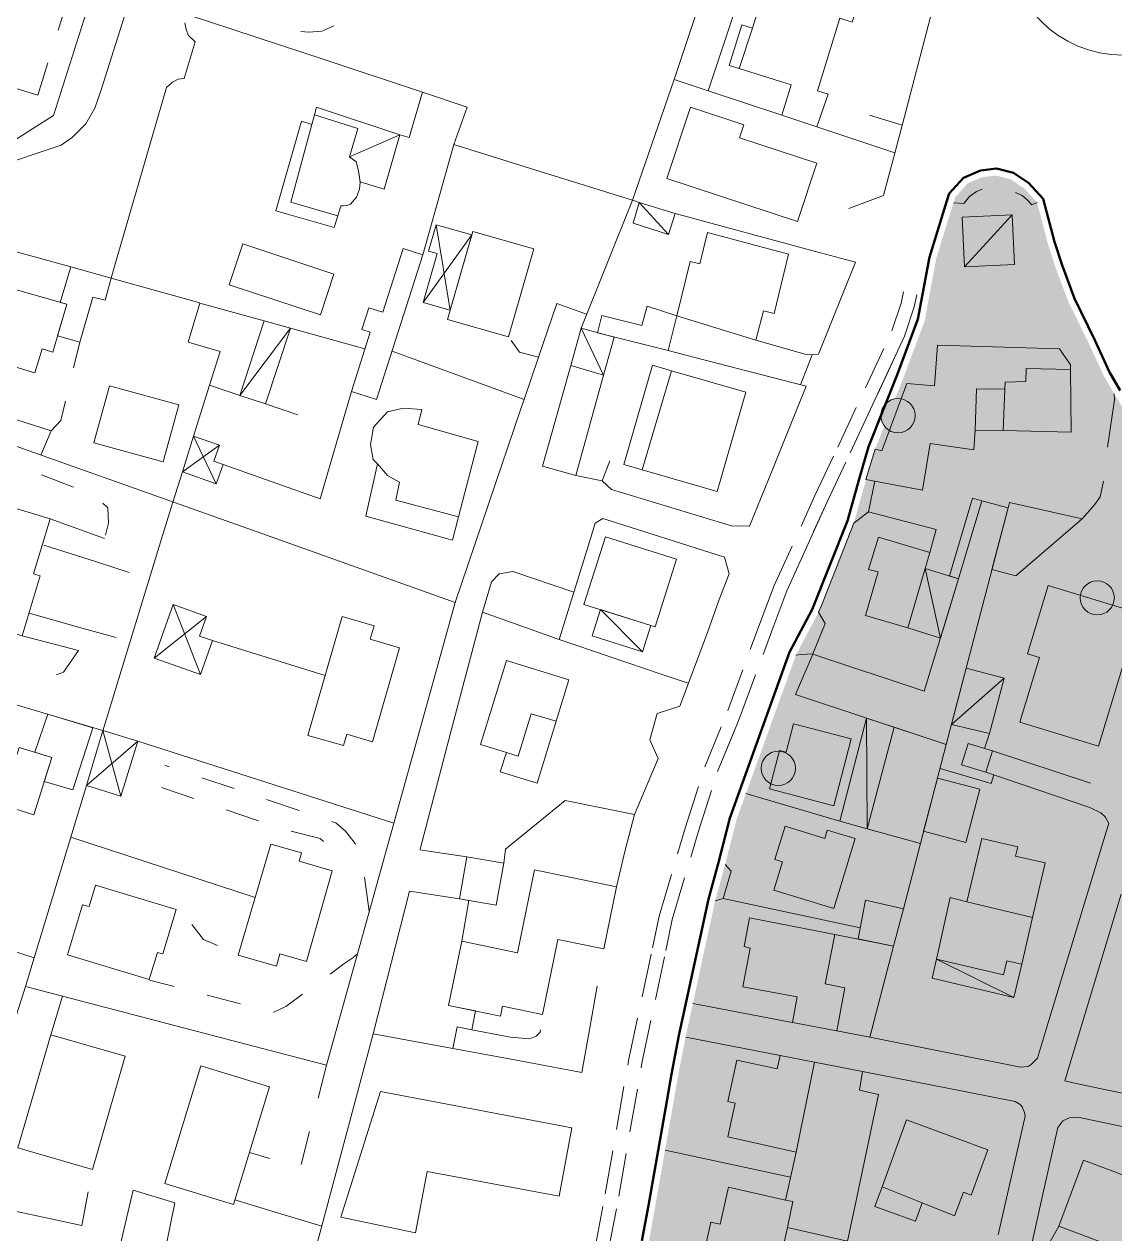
# Model space of a CAD drawing. Header units: millimetres. Extents: x 4297 to 8427, y -1478 to 1634.
# Drawn here: x 7010.4 to 7169.8, y 848.1 to 1024.8 of the extents above; entities that cross this region are included whole.
import ezdxf

# ---------------------------------------------------------------- set-up
doc = ezdxf.new("R2010")
doc.units = ezdxf.units.MM
doc.header["$LTSCALE"] = 0.1
doc.linetypes.add('TRATTEGGIATA', pattern=[19.049999999999997, 12.7, -6.35])
for name, color, linetype, lineweight in [('1_BASE', 7, 'Continuous', 9), ('1_CARTIGLIO', 7, 'Continuous', 9), ('4_AREA DI PROGETTO', 1, 'Continuous', 50), ('4_CONSERVARE', 255, 'Continuous', 30), ('4_NEGOZI', 30, 'Continuous', 9), ('4_PISTACICL', 30, 'Continuous', 20)]:
    doc.layers.add(name, color=color, linetype=linetype, lineweight=lineweight)

msp = doc.modelspace()

# ---------------------------------------------------------------- hatches: boundary and pattern name
at = {"layer": '4_CONSERVARE', "ltscale": 5, "transparency": 33554585}
h = msp.add_hatch(color=251, dxfattribs=at)
h.dxf.hatch_style = 1
edge = h.paths.add_edge_path()
edge.add_line((7152.431075089092, 1002.701158506382), (7154.533075089444, 1002.166158506259))
edge.add_line((7154.533075089444, 1002.166158506259), (7156.533075089371, 1000.81515850562))
edge.add_line((7156.533075089371, 1000.81515850562), (7158.408075089533, 998.7871585065759))
edge.add_line((7158.408075089533, 998.7871585065759), (7159.994075089372, 992.7521585064052))
edge.add_line((7159.994075089372, 992.7521585064052), (7161.119075090738, 989.2601585021987))
edge.add_line((7161.119075090738, 989.2601585021987), (7162.955075089493, 984.3421585061402))
edge.add_line((7162.955075089493, 984.3421585061402), (7165.947075089346, 978.2361585064588))
edge.add_line((7165.947075089346, 978.2361585064588), (7168.119075089601, 973.5371585064364))
edge.add_line((7168.119075089601, 973.5371585064364), (7169.697075089346, 970.8071585059907))
edge.add_line((7169.697075089346, 970.8071585059907), (7178.213075089642, 956.7761585055642))
edge.add_line((7178.213075089642, 956.7761585055642), (7183.173075089605, 948.983158505967))
edge.add_line((7183.173075089605, 948.983158505967), (7186.994075089601, 944.3111585057146))
edge.add_line((7186.994075089601, 944.3111585057146), (7188.908075089706, 942.8071585059903))
edge.add_line((7188.908075089706, 942.8071585059903), (7197.103075089771, 935.002158506287))
edge.add_line((7197.103075089771, 935.002158506287), (7205.705075089495, 926.654158506056))
edge.add_line((7205.705075089495, 926.654158506056), (7205.228075089773, 924.9551585060341))
edge.add_line((7205.228075089773, 924.9551585060341), (7207.869075089601, 923.0761585063102))
edge.add_line((7207.869075089601, 923.0761585063102), (7219.283075089706, 915.0761585063088))
edge.add_line((7219.283075089706, 915.0761585063088), (7227.830075089495, 912.3111585057155))
edge.add_line((7227.830075089495, 912.3111585057155), (7248.658075089706, 900.7171585061393))
edge.add_line((7248.658075089706, 900.7171585061393), (7251.845075089622, 897.8421585061393))
edge.add_line((7251.845075089622, 897.8421585061393), (7275.85707508961, 884.6586585058641))
edge.add_line((7275.85707508961, 884.6586585058641), (7287.784601626087, 878.1099934176995))
edge.add_line((7287.784601626087, 878.1099934176995), (7312.244075089601, 865.0371585064355))
edge.add_line((7312.244075089601, 865.0371585064355), (7313.392075089413, 864.334158505758))
edge.add_line((7313.392075089413, 864.334158505758), (7322.548075089603, 860.100158505588))
edge.add_line((7322.548075089603, 860.100158505588), (7333.673075089601, 853.5721585065854))
edge.add_line((7333.673075089601, 853.5721585065854), (7335.658075089706, 852.0371585064364))
edge.add_line((7335.658075089706, 852.0371585064364), (7336.705075089495, 851.0101585057379))
edge.add_line((7336.705075089495, 851.0101585057379), (7337.595075089624, 849.5411585061612))
edge.add_line((7337.595075089624, 849.5411585061612), (7338.298075089605, 847.1781585062669))
edge.add_line((7338.298075089605, 847.1781585062669), (7338.306075089517, 837.4041585060573))
edge.add_line((7338.306075089517, 837.4041585060573), (7337.650075089558, 827.7361585064592))
edge.add_line((7337.650075089558, 827.7361585064592), (7337.173075089603, 819.018158506116))
edge.add_line((7337.173075089603, 819.018158506116), (7336.228075089773, 801.5611585057137))
edge.add_line((7336.228075089773, 801.5611585057137), (7336.181075089752, 800.8166585061496))
edge.add_line((7336.181075089752, 800.8166585061496), (7336.134075089732, 800.0721585065854))
edge.add_line((7336.134075089732, 800.0721585065854), (7334.899115434377, 779.673162707931))
edge.add_arc((7326.460785557873, 785.6281187537079), 10.32796749664823, 290.81555659941193, 324.78926024008115, ccw=False)
edge.add_line((7330.13094001381, 775.9742656948825), (7328.548075089603, 776.2791585060564))
edge.add_line((7328.548075089603, 776.2791585060564), (7316.869075089599, 778.5371585064378))
edge.add_line((7316.869075089599, 778.5371585064378), (7293.259075089728, 783.0961585058641))
edge.add_line((7293.259075089728, 783.0961585058641), (7283.978075089769, 785.3771585062865))
edge.add_line((7283.978075089769, 785.3771585062865), (7262.994075089599, 789.3651585061826))
edge.add_line((7262.994075089599, 789.3651585061826), (7256.923075089603, 790.5221585058422))
edge.add_line((7256.923075089603, 790.5221585058422), (7243.506117592214, 793.0932538298285))
edge.add_line((7243.506117592214, 793.0932538298285), (7233.744075089598, 794.928158506266))
edge.add_line((7233.744075089598, 794.928158506266), (7226.517075089409, 796.3031585062646))
edge.add_line((7226.517075089409, 796.3031585062646), (7221.771042799236, 797.1834178913866))
edge.add_line((7221.771042799236, 797.1834178913866), (7212.002075089512, 799.065158505439))
edge.add_line((7212.002075089512, 799.065158505439), (7211.103075089771, 799.9011585055647))
edge.add_line((7211.103075089771, 799.9011585055647), (7200.752075089512, 801.9041585060555))
edge.add_line((7200.752075089512, 801.9041585060555), (7184.392075089411, 805.0761585063093))
edge.add_line((7184.392075089411, 805.0761585063093), (7183.134075089732, 805.3611585064597))
edge.add_line((7183.134075089732, 805.3611585064597), (7177.166075089385, 806.475158505588))
edge.add_line((7177.166075089385, 806.475158505588), (7172.158075089706, 807.4441585060946))
edge.add_line((7172.158075089706, 807.4441585060946), (7166.173075089603, 808.6041585062441))
edge.add_line((7166.173075089603, 808.6041585062441), (7151.963075089642, 811.358158505967))
edge.add_line((7151.963075089642, 811.358158505967), (7144.439075089665, 812.8461585058627))
edge.add_line((7144.439075089665, 812.8461585058627), (7130.455075089495, 815.4471585065859))
edge.add_line((7130.455075089495, 815.4471585065859), (7124.791075089389, 816.5721585065845))
edge.add_line((7124.791075089389, 816.5721585065845), (7101.634075089728, 820.8191585060937))
edge.add_line((7101.634075089728, 820.8191585060937), (7097.314075089441, 821.6111585065811))
edge.add_line((7097.314075089441, 821.6111585065811), (7100.689075089665, 841.2211585058623))
edge.add_line((7100.689075089665, 841.2211585058623), (7101.658075089706, 846.8501585055884))
edge.add_line((7101.658075089706, 846.8501585055884), (7102.595075089404, 852.0331585059035))
edge.add_line((7102.595075089404, 852.0331585059035), (7105.072075089348, 866.1661585061603))
edge.add_line((7105.072075089348, 866.1661585061603), (7105.947075089126, 871.1901585055608))
edge.add_line((7105.947075089126, 871.1901585055608), (7107.048889197461, 876.8236932332287))
edge.add_line((7107.048889197461, 876.8236932332287), (7108.11107508945, 881.7441585059065))
edge.add_line((7108.11107508945, 881.7441585059065), (7111.361075089454, 896.7171585061402))
edge.add_line((7111.361075089454, 896.7171585061402), (7112.822075089122, 902.0451585060069))
edge.add_line((7112.822075089122, 902.0451585060069), (7114.002075070067, 906.6701584296598))
edge.add_line((7114.002075070067, 906.6701584296598), (7114.470075088778, 908.5291585037112))
edge.add_line((7114.470075088778, 908.5291585037112), (7115.862644425663, 912.3870059945575))
edge.add_line((7115.862644425663, 912.3870059945575), (7123.173075089605, 932.6391585063926))
edge.add_line((7123.173075089605, 932.6391585063926), (7126.478075089705, 938.8931585059712))
edge.add_line((7126.478075089705, 938.8931585059712), (7131.63407508973, 951.9321585059907))
edge.add_line((7131.63407508973, 951.9321585059907), (7133.408075089707, 958.2721585058404))
edge.add_line((7133.408075089707, 958.2721585058404), (7134.744075089599, 962.740158506184))
edge.add_line((7134.744075089599, 962.740158506184), (7138.905228796807, 973.2147037580049))
edge.add_line((7138.905228796807, 973.2147037580049), (7141.976030740784, 981.4315920359019))
edge.add_line((7141.976030740784, 981.4315920359019), (7143.666379110508, 990.5591722411679))
edge.add_line((7143.666379110508, 990.5591722411679), (7146.189075089414, 998.7211585059464))
edge.add_line((7146.189075089414, 998.7211585059464), (7146.463075089826, 999.5611585062727))
edge.add_line((7146.463075089826, 999.5611585062727), (7148.259075090035, 1001.561158506037))
edge.add_line((7148.259075090035, 1001.561158506037), (7150.392075089171, 1002.471158505949))
edge.add_line((7150.392075089171, 1002.471158505949), (7152.431075089092, 1002.701158506382))
at = {"layer": '4_NEGOZI', "ltscale": 5}
h = msp.add_hatch(color=251, dxfattribs=at)
h.dxf.hatch_style = 1
edge = h.paths.add_edge_path()
edge.add_arc((7138.08637314388, 967.6206703850769), 2.500000000000057, 0, 360)
h = msp.add_hatch(color=7, dxfattribs=at)
h.dxf.hatch_style = 1
edge = h.paths.add_edge_path()
edge.add_arc((7138.08637314388, 967.6206703850769), 2.500000000000057, 0, 360)
h = msp.add_hatch(color=251, dxfattribs=at)
h.dxf.hatch_style = 1
edge = h.paths.add_edge_path()
edge.add_arc((7167.206873143839, 940.9936703852143), 2.500000000000057, 0, 360)
h = msp.add_hatch(color=7, dxfattribs=at)
h.dxf.hatch_style = 1
edge = h.paths.add_edge_path()
edge.add_arc((7167.206873143839, 940.9936703852143), 2.500000000000057, 0, 360)
h = msp.add_hatch(color=251, dxfattribs=at)
h.dxf.hatch_style = 1
edge = h.paths.add_edge_path()
edge.add_arc((7120.597873143786, 916.0931703852261), 2.500000000000057, 0, 360)
h = msp.add_hatch(color=7, dxfattribs=at)
h.dxf.hatch_style = 1
edge = h.paths.add_edge_path()
edge.add_arc((7120.597873143786, 916.0931703852261), 2.500000000000057, 0, 360)

# ---------------------------------------------------------------- linework, layer by layer
at = {"layer": '1_BASE'}
msp.add_circle((7170.952628352421, 1037.20459002705), 16.90096188417822, dxfattribs=at)
at = {"layer": '1_CARTIGLIO'}
for p, q in [((7014.689075089489, 1011.459158505903), (7048.439075089492, 1117.986158506605)), ((7018.298075089426, 1033.522158505985), (7015.338075089465, 1023.967158506283)), ((7021.611075089281, 1015.252158506433), (7026.29107508921, 1029.963158505629)), ((7138.681075089345, 1010.041158506306), (7143.361075089279, 1027.92815850641)), ((7054.377075089342, 1019.619158506054), (7034.22007508945, 1026.225158505732)), ((7033.884075089559, 1025.029158506203), (7034.05607508934, 1024.041158506307)), ((7034.05607508934, 1024.041158506307), (7034.377075089337, 1023.190158505585)), ((7051.994075089424, 1023.651158505711), (7050.79107508921, 1023.736158506605)), ((7053.892075089236, 1023.787158506581), (7051.994075089424, 1023.651158505711)), ((7055.619075089424, 1024.557158506135), (7053.892075089236, 1023.787158506581)), ((7034.377075089337, 1023.190158505585), (7035.377075089336, 1022.229158506389)), ((7013.861075089277, 1019.190158505583), (7012.392075089239, 1014.436158505859)), ((7068.588075089467, 1014.893158506262, 210.5391), (7054.377075089342, 1019.619158506054, 210.5391)), ((7032.080075089316, 1016.342158506285), (7031.197075089169, 1015.580158506179)), ((7032.869075089427, 1016.803158506411), (7032.080075089316, 1016.342158506285)), ((7033.744075089424, 1016.869158506054), (7032.869075089427, 1016.803158506411)), ((7105.377075089341, 1016.752158506432), (7099.267075089238, 999.0881585056286)), ((7012.392075089239, 1014.436158505859), (7007.595075089448, 1015.920158506031)), ((7020.689075089489, 1012.565158505583), (7021.611075089281, 1015.252158506433)), ((7031.197075089169, 1015.580158506179), (7023.642075089236, 989.6151585063276)), ((7066.650075089381, 1008.256158506157, 210.7641), (7068.588075089467, 1014.893158506262, 210.7641)), ((7075.103075089593, 1012.690158505583), (7068.588075089467, 1014.893158506262)), ((7121.095075089447, 1011.526158505711), (7110.369075089425, 1015.092158506283)), ((7008.155666027565, 1007.328635459653), (7014.689075089489, 1011.459158505903)), ((7019.384075089555, 1010.256158506158), (7020.689075089489, 1012.565158505583)), ((7073.17307508943, 1007.256158506158), (7075.103075089593, 1012.690158505583)), ((7138.681075089345, 1010.045158506031), (7133.908075089532, 1011.529158506201)), ((7017.423075089429, 1008.334158505903), (7019.384075089555, 1010.256158506158)), ((7137.62707508934, 1006.006158506158), (7126.244075089425, 1009.81115850586)), ((7015.783075089535, 1007.151158505709), (7017.423075089429, 1008.334158505903)), ((7065.30607508934, 1008.631158506156, 210.968), (7066.650075089381, 1008.256158506157, 210.968)), ((6998.923075089429, 1001.475158505732), (7011.70507508932, 1005.779158506203)), ((7011.70507508932, 1005.779158506203), (7015.783075089535, 1007.151158505709)), ((7068.634075089556, 991.115158506329), (7073.17307508943, 1007.256158506158)), ((7073.17307508943, 1007.256158506158), (7085.798075089428, 1003.303158506412)), ((7135.994075089427, 999.7721585059849), (7137.619075089428, 1005.975158505734)), ((7085.798075089428, 1003.303158506412), (7099.267075089238, 999.0841585059029)), ((7149.548075089432, 1000.369158506046), (7150.384075089555, 1000.725158505727)), ((7149.548075089426, 1000.369158506052), (7150.384075089555, 1000.725158505733)), ((7149.548075089653, 1000.36915850593), (7150.38407508978, 1000.725158505611)), ((7150.384075089555, 1000.725158505727), (7150.400075089384, 1000.729158506382)), ((7150.384075089555, 1000.725158505733), (7150.400075089384, 1000.729158506388)), ((7150.38407508978, 1000.725158505611), (7150.400075089608, 1000.729158506266)), ((7099.267075089238, 999.0881585056286), (7091.775075089383, 980.3971585059853)), ((7100.283075089532, 998.7721585059858), (7099.267075089238, 999.0841585059029)), ((7130.884075089556, 997.8851585058833), (7135.994075089427, 999.7721585059849)), ((7146.189075089495, 998.7211585060095), (7147.728075089599, 998.6311585061567)), ((7147.728075089593, 998.6311585061512), (7148.548075089433, 999.6191585060469)), ((7147.728075089599, 998.6311585061567), (7148.548075089428, 999.6191585060528)), ((7147.728075089821, 998.6311585060348), (7148.548075089655, 999.6191585059305)), ((7148.548075089433, 999.6191585060469), (7149.548075089432, 1000.369158506046)), ((7148.548075089428, 999.6191585060528), (7149.548075089426, 1000.369158506052)), ((7148.548075089655, 999.6191585059305), (7149.548075089653, 1000.36915850593)), ((7155.267075089238, 1000.233158506108), (7156.252075089343, 999.8031585064036)), ((7155.267075089238, 1000.233158506114), (7156.252075089337, 999.8031585064095)), ((7155.267075089462, 1000.233158505992), (7156.252075089565, 999.8031585062872)), ((7156.252075089343, 999.8031585064036), (7156.963075089469, 999.1661585063011)), ((7156.252075089337, 999.8031585064095), (7156.963075089463, 999.1661585063066)), ((7156.252075089565, 999.8031585062872), (7156.96307508969, 999.1661585061847)), ((7156.963075089469, 999.1661585063011), (7157.627075089339, 998.428158506405)), ((7156.96307508969, 999.1661585061847), (7157.627075089564, 998.4281585062886)), ((7157.627075089339, 998.428158506405), (7158.408075089533, 998.7871585065759)), ((7157.627075089564, 998.4281585062886), (7158.408075089757, 998.7871585064595)), ((7126.056075089342, 991.6111585066033), (7105.502075089338, 997.1541585062023)), ((7017.189075089492, 989.3611585066051), (7000.838075089467, 993.830158506179)), ((7131.900075089384, 990.0371585065809), (7126.056075089342, 991.6111585066033)), ((7126.494075089424, 976.615158506328), (7131.900075089384, 990.0371585065809)), ((7023.642075089236, 989.6151585063276), (7023.088075089463, 987.7171585062852)), ((7023.088075089463, 987.7171585062852), (7036.048075089428, 984.104158506389)), ((7140.463075089467, 983.5221585059853), (7140.83007508932, 985.2791585062018)), ((7140.463075089692, 983.522158505863), (7140.830075089543, 985.2791585060795)), ((7085.556075089345, 976.166158506308), (7088.213075089463, 983.9981585057785)), ((7088.213075089463, 983.9981585057785), (7092.588075089468, 982.4281585064109)), ((7139.04807508943, 979.2561585061576), (7140.463075089467, 983.5221585059853)), ((7139.048075089655, 979.2561585060353), (7140.463075089692, 983.522158505863)), ((7049.283075089533, 980.4081585059262), (7060.18064346494, 977.370185371844)), ((7131.119075089423, 962.1861585058609), (7139.04807508943, 979.2561585061576)), ((7131.11907508965, 962.1861585057386), (7139.048075089655, 979.2561585060353)), ((7017.611075089279, 974.608158506112), (7018.517075089238, 978.3691585060524)), ((7082.78307508953, 976.8931585062628), (7081.533075089532, 978.6231585057776)), ((7117.314075089489, 978.6471585059871), (7124.673075089429, 976.5611585058591)), ((7083.447075089172, 969.9591585059038), (7064.142075089238, 977.0221585059853)), ((7085.556075089345, 976.166158506308), (7082.78307508953, 976.8931585062628)), ((7108.22007508945, 976.1821585061339), (7104.502075089339, 977.1431585062628)), ((7124.666075089213, 971.9281585064123), (7108.22007508945, 976.1821585061339)), ((7124.673075089429, 976.5611585058591), (7125.556075089343, 976.4941585060537)), ((7125.556075089343, 976.4941585060537), (7126.494075089424, 976.615158506328)), ((6993.916075089213, 972.010158505881), (7013.088075089467, 965.7871585065832)), ((7035.150075089387, 964.6431585062628), (7037.486075089275, 972.0761585064565)), ((7057.845075089448, 969.8261585064556), (7058.228075089595, 971.1311585061562)), ((7119.775075089381, 959.8691585060519), (7124.666075089213, 971.9281585064123)), ((7169.71307508969, 969.9401585054629), (7169.697075089396, 970.8071585060138)), ((7016.845075089451, 960.4201585060309), (6992.931075089341, 968.9121585065832)), ((7015.744075089428, 966.8931585062605), (7016.431075089342, 969.7481585057772)), ((7045.634075089554, 969.3421585062847), (7050.384075089555, 967.7401585063276)), ((7053.619075089426, 955.4711585060086), (7057.845075089448, 969.8261585064556)), ((7073.384075089557, 940.3341585059052), (7083.03307508953, 968.7401585063299)), ((7083.03307508953, 968.7401585063299), (7083.447075089172, 969.9591585059038)), ((7168.713075089691, 963.02915850608), (7169.71307508969, 969.9401585054629)), ((7014.345075089448, 965.3771585064333), (7015.744075089428, 966.8931585062605)), ((7013.088075089467, 965.7871585065832), (7014.345075089448, 965.3771585064333)), ((7045.111075089277, 950.3771585064324), (7016.845075089451, 960.4201585060309)), ((7039.447075089173, 960.4941585060542), (7053.619075089426, 955.4711585060086)), ((7094.853075089593, 958.0761585064547), (7095.986075089279, 961.0181585062633)), ((7116.377075089342, 951.4791585063872), (7119.775075089381, 959.8691585060519)), ((7012.923075089428, 958.9671585062829), (7017.59507508945, 957.1821585061343)), ((7032.111075089278, 954.9981585057762), (7033.502075089341, 959.4081585059257)), ((7096.228075089601, 956.8421585062847), (7094.853075089593, 958.0761585064547)), ((7167.634075089782, 955.7791585060809), (7168.111075089503, 958.0531585062881)), ((7096.228075089601, 956.8421585062847), (7113.916075089212, 951.4751585057325)), ((7021.900075089381, 954.8111585058591), (7022.619075089425, 954.1351585058833)), ((7030.65807508953, 950.2561585061585), (7032.111075089278, 954.9981585057762)), ((7121.822075089169, 942.0221585059862), (7127.767075089234, 955.100158505732)), ((7121.822075089396, 942.0221585058639), (7127.767075089461, 955.1001585056097)), ((7165.025075089609, 952.5651585054616), (7166.791075089437, 954.6081585059906)), ((7166.791075089437, 954.6081585059906), (7167.634075089782, 955.7791585060809)), ((7022.619075089425, 954.1351585058833), (7022.697075089171, 951.9321585061361)), ((7133.76707508924, 953.5531585064118), (7131.634075089555, 951.9321585061361)), ((7143.666075089438, 950.983158505991), (7133.767075089462, 953.5531585062895)), ((7022.119075089426, 949.6661585063066, 209.6673), (7014.181075089345, 952.5291585062032, 209.6673)), ((7022.697075089171, 951.9321585061361), (7022.25207508934, 950.1781585064118)), ((7093.853075089593, 951.92015850603), (7092.806075089344, 948.5491585066852)), ((7094.970075089451, 952.5961585060086), (7093.853075089593, 951.92015850603)), ((7112.720075089446, 946.955158506179), (7094.970075089451, 952.5961585060086)), ((7113.916075089212, 951.4751585057325), (7115.189075089488, 951.5221585059862)), ((7115.189075089488, 951.5221585059862), (7116.377075089342, 951.4791585063872)), ((7131.634075089555, 951.9321585061361), (7126.923075089433, 939.8851585058819)), ((7142.720075089675, 947.6431585061391), (7143.666075089438, 950.983158505991)), ((7021.892075089237, 921.5651585055834), (7030.65807508953, 950.2561585061585)), ((7073.384075089557, 940.3381585056277), (7045.111075089277, 950.3771585064324)), ((7013.23607508928, 948.7051585061804, 209.6672), (7020.97007508945, 946.2401585063303, 209.6672)), ((7092.806075089344, 948.5491585066852), (7088.572075089171, 934.9011585057096)), ((7020.97007508945, 946.2401585063303), (7025.728075089596, 944.7091585059038)), ((7113.400075089384, 944.5291585062023), (7112.720075089446, 946.955158506179)), ((7111.95507508932, 940.7791585062027), (7113.400075089384, 944.5291585062023)), ((7068.673075089428, 923.4401585055848), (7073.384075089557, 940.3341585059052)), ((7019.017075089237, 936.5101585058819, 209.6699), (7011.095075089451, 938.7791585062014, 209.6699)), ((7077.353075089597, 938.9241585066852), (7072.759075089554, 921.4361585058582)), ((7088.572075089171, 934.9011585057096), (7077.353075089597, 938.9241585066852)), ((7126.923075089433, 939.8851585058819), (7126.478075089595, 938.8931585062605)), ((7126.923075089654, 939.8851585057596), (7126.47807508982, 938.8931585061382)), ((7126.478075089595, 938.8931585062605), (7127.455075089318, 937.2681585062619)), ((7126.47807508982, 938.8931585061382), (7127.455075089545, 937.26815850614)), ((7010.095075089446, 935.4281585064114, 209.6697), (7018.330075089323, 933.291158506307, 209.6697)), ((7019.017075089237, 936.5101585058819), (7023.84507508945, 935.2011585064556)), ((7106.197075089169, 925.1701585060314), (7110.228075089599, 935.9551585061809)), ((7021.900578559643, 921.5929902497546), (6981.186600228311, 933.7058948075314)), ((7018.330075089323, 933.291158506307), (7016.134075089558, 930.151158505711)), ((7037.900075089384, 934.7401585063294), (7054.377075089342, 929.6511585057115)), ((7088.572075089171, 934.9011585057096), (7103.455075089316, 929.8691585060537)), ((7123.986075089277, 932.713158505629), (7123.17307508943, 932.6391585065376)), ((7123.986075089504, 932.7131585055067), (7123.173075089655, 932.6391585064157)), ((7125.619075089427, 932.79515850603), (7123.986075089277, 932.713158505629)), ((7125.619075089649, 932.7951585059081), (7123.986075089504, 932.7131585055067)), ((7016.134075089558, 930.151158505711), (7015.041075089213, 929.7291585063872)), ((7103.455075089316, 929.8691585060537), (7107.447075089174, 928.5221585059871)), ((7102.877075089344, 924.0761585064547), (7106.197075089169, 925.1701585060314)), ((7059.08007508932, 889.0021585064342), (7068.673075089428, 923.4401585055848)), ((7114.517075089241, 922.4321585061343), (7115.07207508917, 923.79515850603)), ((7072.759075089554, 921.4361585058582), (7068.244075089426, 904.2561585061576)), ((7111.720075089447, 915.6111585066042), (7114.517075089241, 922.4321585061343)), ((7151.46307508969, 921.1511585055887), (7150.736075089502, 918.99415850593)), ((7035.814075089489, 917.2091585059034), (7026.986075089279, 920.0411585063075)), ((7103.017075089239, 917.5261585057115), (7101.838075089465, 920.2331585061129)), ((7099.59507508945, 909.3151585055834), (7103.017075089239, 917.5261585057115)), ((7151.877075089563, 918.6511585055878), (7166.236075089502, 913.9041585060795)), ((7031.595075089449, 916.31115850586), (7030.947075089175, 916.5291585062018)), ((7064.384075089554, 908.0531585064105), (7035.814075089489, 917.2091585059034)), ((7151.71307508969, 913.8771585063123), (7144.228075089821, 916.0801585060567)), ((7041.072075089169, 913.1191585060519), (7036.338075089468, 914.7171585062833)), ((7166.119075089649, 910.3691585059323), (7150.916075089437, 915.5021585063109)), ((7152.080075089545, 915.1111585064823), (7151.71307508969, 913.8771585063123)), ((7017.689075089492, 907.6541585062014), (7019.48607508928, 913.5651585055853)), ((7030.463075089465, 913.2791585062023), (7035.189075089493, 911.6541585062037)), ((7115.862644425675, 912.3870059945916), (7129.564075089714, 908.3651585062053)), ((7050.548075089426, 909.9321585061343), (7045.814075089492, 911.526158505711)), ((7080.744075089426, 904.268158506261), (7089.455075089318, 911.3691585060533)), ((7089.455075089318, 911.3691585060533), (7099.59507508945, 909.3151585055834)), ((7167.744075089651, 909.5961585058858), (7166.119075089649, 910.3691585059323)), ((7039.923075089432, 910.0291585062023), (7044.650075089384, 908.4081585059266)), ((7098.213075089466, 904.115158506329), (7099.59507508945, 909.3151585055834)), ((7168.38407508978, 909.0021585063109), (7167.744075089651, 909.5961585058858)), ((7168.900075089608, 908.029158506079), (7168.38407508978, 909.0021585063109)), ((7011.822075089172, 888.3851585058806), (7017.689075089492, 907.6541585062014)), ((7049.416075089213, 906.9121585065827), (7053.642075089237, 905.8151585055839)), ((7055.908075089535, 908.1271585064342), (7055.291075089212, 908.3341585059029)), ((7057.338075089466, 906.9201585060309), (7055.908075089535, 908.1271585064342)), ((7058.752075089341, 905.096158506009), (7057.338075089466, 906.9201585060309)), ((7159.814075089715, 878.1001585056115), (7168.533075089756, 906.8071585060125)), ((7168.533075089756, 906.8071585060125), (7168.900075089608, 908.029158506079)), ((7044.119075089422, 897.2011585064561), (7017.189075089492, 906.0181585062619)), ((7053.642075089237, 905.8151585055839), (7054.119075089425, 905.3931585062628)), ((7058.814075089491, 904.9401585055843), (7058.752075089341, 905.096158506009)), ((7138.869075089649, 895.5721585066099), (7141.361075089502, 905.1191585059314)), ((7068.220075089453, 904.1821585061339), (7075.095075089449, 903.1701585060318)), ((7080.470075089447, 902.233158506112), (7080.744075089426, 904.268158506261)), ((7096.955075089322, 898.7721585059858), (7098.213075089466, 904.115158506329)), ((7112.822075089171, 902.04515850603), (7113.713075089463, 901.0531585064114)), ((7112.822075089396, 902.0451585059077), (7113.71307508969, 901.053158506289)), ((7060.806075089345, 895.2051585061809), (7060.127075089342, 900.1581585059253)), ((7112.517075089237, 897.0411585063057), (7111.361075089279, 896.7171585062856)), ((7112.517075089461, 897.0411585061838), (7111.361075089504, 896.7171585061633)), ((7112.517075089461, 897.0411585061838), (7132.572075089395, 892.787158506459)), ((7170.689075089713, 897.7171585061624), (7162.447075089396, 870.4161585061852)), ((7034.892075089237, 893.2601585058819), (7036.588075089468, 891.0721585067304)), ((7002.463075089468, 891.4671585062847), (7011.822075089172, 888.3851585058806)), ((7036.588075089468, 891.0721585067304), (7038.642075089238, 890.2091585059052)), ((7010.588075089463, 884.2091585059052), (7011.822075089172, 888.3851585058806)), ((7054.572075089173, 872.7171585062847), (7059.08007508932, 889.0021585064342)), ((7057.111075089278, 887.4941585060524), (7055.080075089318, 886.0101585058828)), ((7058.416075089212, 888.3971585059867), (7057.111075089278, 887.4941585060524)), ((7059.08007508932, 889.0021585064342), (7058.416075089212, 888.3971585059867)), ((7010.588075089463, 884.2091585059052, 209.6181000000001), (7004.923075089429, 866.5611585058596, 209.6181000000001)), ((7015.994075089422, 882.7761585057115, 209.737), (7010.588075089463, 884.2091585059052, 209.737)), ((7032.291075089215, 884.1861585058605), (7028.681075089343, 885.115158506329)), ((7092.884075089556, 877.3301585061799), (7094.111075089278, 884.2641585065362)), ((7014.259075089557, 877.166158506307, 209.7811000000001), (7015.994075089422, 882.7761585057115, 209.7811000000001)), ((7015.994075089422, 882.7761585057115), (7045.025075089387, 875.205158506179)), ((7041.978075089599, 881.6971585067304), (7037.134075089556, 882.9441585062395)), ((7051.041075089215, 883.0651585055843), (7048.634075089557, 881.3071585061348)), ((7046.884075089558, 880.4361585058587), (7046.822075089169, 880.4511585064542)), ((7048.634075089557, 881.3071585061348), (7046.884075089558, 880.4361585058587)), ((7108.1110750895, 881.7441585059296), (7121.345075089675, 879.2131585055072)), ((7121.345075089675, 879.2131585055072), (7122.673075089652, 878.9591585057819)), ((7061.377075089341, 877.3111585058587), (7053.634075089558, 848.3261585064552)), ((7081.447075089174, 876.7911585063075, 210.3112000000001), (7075.783075089531, 877.8851585058815, 210.3112000000001)), ((7081.447075089174, 876.7911585063075), (7084.244075089423, 876.5531585064109)), ((7084.244075089423, 876.5531585064109), (7085.197075089171, 876.9321585061361)), ((7085.197075089171, 876.9321585061361), (7085.798075089428, 877.5411585063066)), ((7085.798075089428, 877.5411585063066), (7085.838075089468, 877.8501585057338)), ((7120.877075089563, 874.119158505931), (7107.072075089396, 876.8191585061172)), ((7133.963075089692, 876.8221585066099), (7155.99407508965, 872.40415850608)), ((7158.494075089648, 873.7361585064828), (7159.814075089715, 878.1001585056115)), ((7045.025075089387, 875.205158506179), (7054.572075089173, 872.7171585062847)), ((7073.041075089212, 875.1511585057101, 210.1258000000001), (7081.54107508921, 873.5761585064547, 210.1258000000001)), ((7081.54107508921, 873.5761585064547), (7091.877075089342, 871.6621585065836)), ((7157.572075089395, 872.807158506012), (7158.494075089648, 873.7361585064828)), ((7054.572075089173, 872.7171585062847), (7053.33007508932, 867.8731585057785)), ((7147.830075089543, 868.8501585056115), (7132.916075089436, 871.7641585064139)), ((7155.99407508965, 872.40415850608), (7157.103075089821, 872.52915850608)), ((7157.103075089821, 872.52915850608), (7157.572075089395, 872.807158506012)), ((7162.447075089396, 870.4161585061852), (7163.892075089463, 870.1041585062653)), ((7163.892075089463, 870.1041585062653), (7193.228075089822, 863.7991585065633)), ((7155.213075089689, 867.404158506079), (7147.830075089543, 868.8501585056115)), ((7155.931075089567, 866.9751585056101), (7155.213075089689, 867.404158506079)), ((7156.252075089565, 866.608158505991), (7155.931075089567, 866.9751585056101)), ((7156.572075089396, 865.7911585061838), (7156.252075089565, 866.608158505991)), ((7152.74407508965, 847.9041585060795), (7156.666075089437, 865.2361585064823)), ((7156.666075089437, 865.2361585064823), (7156.572075089396, 865.7911585061838)), ((7162.197075089397, 864.5841585057806), (7161.463075089689, 863.608158505991)), ((7163.150075089608, 864.9941585059305), (7162.197075089397, 864.5841585057806)), ((7164.603075089823, 865.0611585057359), (7163.150075089608, 864.9941585059305)), ((7180.533075089757, 861.7211585058867), (7164.603075089823, 865.0611585057359)), ((7052.095075089454, 863.0291585062023), (7050.853075089599, 858.1861585058587)), ((7161.463075089689, 863.608158505991), (7159.267075089461, 853.8421585061624)), ((7046.26707508924, 859.0531585064095), (7043.298075089426, 859.9671585062847)), ((7104.041075089437, 860.2991585065638), (7122.400075089608, 856.3501585056115)), ((7067.583426583004, 848.2332138977267), (7069.272329800846, 857.1866763531912)), ((7018.822075089172, 849.30315850641), (7019.759075089558, 854.2131585056295)), ((7159.267075089461, 853.8421585061624), (7157.689075089714, 846.8501585056115)), ((7006.181075089346, 851.9861585066051), (7018.822075089172, 849.30315850641)), ((7041.181075089343, 853.0531585064095), (7044.213075089469, 852.1311585061567)), ((7048.548075089428, 850.8111585058596), (7053.86107508928, 849.1941585062391)), ((7160.103075089821, 846.5021585063109), (7161.595075089675, 849.1781585062881)), ((7053.634075089558, 848.3261585064552), (7052.338075089465, 843.4831585061115))]:
    msp.add_line(p, q, dxfattribs=at)
for points in [[(7110.369075089425, 1015.092158506283), (7105.377075089341, 1016.752158506432), (7110.455075089321, 1031.96315850563), (7104.236075089277, 1034.033158505926), (7107.213075089468, 1042.975158505732), (7120.486075089279, 1038.56915850624), (7119.416075089212, 1035.373158505777), (7117.306075089345, 1036.076158506455), (7110.369075089425, 1015.092158506283)], [(7129.603075089595, 1025.682158506134), (7131.37707508934, 1025.119158506052), (7132.978075089595, 1030.272158505985), (7126.213075089463, 1032.381158506158), (7124.900075089385, 1028.162158506583), (7118.62707508934, 1030.100158505732), (7116.806075089345, 1024.240158506328), (7114.853075089597, 1018.342158506283), (7122.478075089593, 1015.959158505904), (7121.103075089597, 1011.522158505985), (7126.244075089425, 1009.81115850586), (7127.877075089344, 1014.600158505732), (7126.306075089342, 1015.092158506283), (7129.603075089595, 1025.682158506134)], [(7113.423075089428, 1018.779158506203), (7114.853075089597, 1018.342158506283), (7116.806075089345, 1024.240158506328), (7115.25207508934, 1024.733158506112), (7113.423075089428, 1018.779158506203)], [(7033.744075089424, 1016.869158506054), (7035.377075089336, 1022.229158506389)], [(7049.369075089424, 998.791158506307), (7056.21307508947, 996.8221585067308), (7056.658075089528, 998.2601585058828), (7057.04107508921, 998.2721585059862), (7057.556075089342, 998.3301585061809), (7058.088075089465, 998.5291585062014), (7058.963075089468, 999.5611585058582), (7059.392075089237, 1000.701158506456), (7059.463075089467, 1001.67015850603), (7059.244075089423, 1003.40115850571), (7058.892075089238, 1004.701158506455), (7057.923075089428, 1005.459158505906), (7059.142075089238, 1009.56115850586), (7052.80607508934, 1011.600158505732), (7052.423075089432, 1010.170158506031), (7049.369075089424, 998.791158506307)], [(7063.002075089336, 1000.736158506603), (7059.50207508934, 1001.768158506263), (7059.244075089423, 1003.40115850571), (7058.892075089238, 1004.701158506455), (7057.916075089212, 1005.459158505906), (7059.142075089238, 1009.565158505583), (7052.80607508934, 1011.600158505732), (7053.095075089452, 1012.682158506135), (7065.30607508934, 1008.631158506156), (7063.002075089336, 1000.736158506603)], [(7104.291075089212, 1002.256158506157), (7107.744075089424, 1012.709158505905), (7115.548075089428, 1010.127158506432), (7114.923075089432, 1008.233158506112), (7126.213075089463, 1004.537158506582), (7123.416075089215, 995.9941585060533), (7104.291075089212, 1002.256158506157)], [(7055.673075089429, 995.0921585062842), (7056.21307508947, 996.8221585067308), (7049.369075089424, 998.791158506307), (7052.423075089432, 1010.170158506031), (7050.908075089528, 1010.643158506261), (7047.158075089532, 997.5411585063057), (7055.673075089429, 995.0921585062842)], [(7138.681075089345, 1010.041158506306), (7137.619075089428, 1005.975158505734)], [(7065.30607508934, 1008.631158506156), (7057.916075089212, 1005.459158505906)], [(7100.283075089532, 998.7721585059858), (7099.400075089385, 995.740158506328), (7104.525075089383, 994.1111585066037), (7105.502075089338, 997.1541585062023), (7100.283075089532, 998.7721585059858)], [(7104.525075089383, 994.1111585066037), (7100.283075089532, 998.7721585059858)], [(7147.81407508949, 989.3891585065317), (7147.486075089278, 996.6271585064273), (7154.767075089238, 996.9591585058988), (7155.09507508945, 989.7251585057261), (7147.81407508949, 989.3891585065317)], [(7147.81407508949, 989.3891585065376), (7147.486075089278, 996.6271585064333), (7154.767075089238, 996.9591585059047), (7155.09507508945, 989.7251585057315), (7147.81407508949, 989.3891585065376)], [(7147.814075089715, 989.3891585064152), (7147.486075089502, 996.6271585063109), (7154.767075089463, 996.9591585057824), (7155.095075089675, 989.7251585056092), (7147.814075089715, 989.3891585064152)], [(7154.767075089238, 996.9591585058988), (7147.81407508949, 989.3891585065317)], [(7154.767075089238, 996.9591585059047), (7147.81407508949, 989.3891585065376)], [(7154.767075089463, 996.9591585057824), (7147.814075089715, 989.3891585064152)], [(7072.658075089531, 983.0411585063075), (7068.70507508932, 984.1581585059257), (7070.72007508945, 991.31115850586), (7069.478075089596, 991.6621585065823), (7070.58007508932, 995.5221585059858), (7075.806075089342, 994.0221585059871), (7072.658075089531, 983.0411585063075)], [(7070.58007508932, 995.5221585059858), (7072.658075089531, 983.0411585063075)], [(7068.70507508932, 984.1581585059257), (7075.806075089342, 994.0221585059871)], [(7072.267075089239, 981.6661585063057), (7081.173075089428, 979.1191585060542), (7084.861075089275, 991.9941585060542), (7075.955075089319, 994.5411585063052), (7072.267075089239, 981.6661585063057)], [(7105.767075089238, 982.1901585055825), (7107.736075089279, 990.1431585062624), (7109.111075089281, 989.80315850641), (7110.244075089422, 994.381158506158), (7122.103075089597, 991.2091585059043), (7119.970075089451, 982.56915850624), (7118.416075089213, 982.9511585064547), (7117.314075089489, 978.6471585059871), (7105.767075089238, 982.1901585055825)], [(7040.361075089281, 986.7521585064337), (7042.330075089318, 992.7091585059029), (7055.65807508953, 988.3111585058596), (7053.689075089487, 982.3541585063876), (7040.361075089281, 986.7521585064337)], [(7058.228075089595, 971.1311585061562), (7061.89207508924, 969.9631585056295), (7068.634075089556, 991.115158506329), (7065.75207508934, 992.0331585059271), (7062.775075089387, 982.7171585062842), (7060.759075089554, 983.3611585066051), (7059.75207508934, 980.1941585062391), (7060.947075089171, 979.8191585062395), (7058.228075089595, 971.1311585061562)], [(7023.088075089463, 987.7171585062852), (7022.228075089599, 984.4941585060524), (7020.408075089534, 984.9551585061786), (7018.517075089238, 978.3731585057776), (7015.267075089234, 979.3071585061339), (7016.627075089336, 983.8971585059849), (7015.666075089216, 984.1701585060318), (7017.189075089492, 989.3611585066051), (7023.088075089463, 987.7171585062852)], [(7004.283075089534, 976.1701585060305), (7004.689075089492, 977.9901585063299), (7004.720075089448, 978.4011585057096), (7004.619075089424, 978.8301585061786), (7004.244075089427, 979.3031585064109), (7002.103075089598, 980.0801585061804), (7004.338075089463, 987.3851585058815), (7007.025075089387, 986.6191585060533), (7016.627075089336, 983.8971585059849), (7014.556075089347, 976.9121585065814), (7012.994075089426, 977.3691585060533), (7011.94707508917, 973.8611585066051), (7004.283075089534, 976.1701585060305)], [(7041.92307508943, 970.5881585056286), (7037.486075089275, 972.0761585064565), (7039.041075089215, 977.0061585061567), (7034.33807508947, 978.3651585063294), (7036.041075089212, 984.0571585061352), (7045.478075089595, 981.4711585060077), (7041.92307508943, 970.5881585056286)], [(7094.158075089528, 979.725158505732), (7094.791075089215, 982.2441585060542), (7100.62707508934, 980.7721585059849), (7101.431075089345, 983.6111585066046), (7105.767075089238, 982.1901585055825), (7104.502075089339, 977.1391585065371), (7094.158075089528, 979.725158505732)], [(7041.92307508943, 970.5881585056286), (7045.634075089554, 969.3421585062847), (7049.283075089533, 980.4081585059262), (7045.478075089595, 981.4711585060077), (7041.92307508943, 970.5881585056286)], [(7049.283075089533, 980.4081585059262), (7041.92307508943, 970.5881585056286)], [(7095.072075089171, 973.5221585059858), (7096.627075089344, 979.1081585061133), (7091.775075089383, 980.3971585059853), (7090.25207508934, 974.9471585067308), (7095.072075089171, 973.5221585059858)], [(7091.775075089383, 980.3971585059853), (7095.072075089171, 973.5221585059858)], [(7139.369075089651, 972.3111585057377), (7143.400075089609, 971.9901585062071), (7143.86907508965, 977.9321585060129), (7161.689075089716, 977.3811585060339), (7163.306075089567, 975.0611585057381), (7163.306075089567, 974.3691585059305), (7156.798075089653, 974.5101585057596), (7156.752075089564, 972.6191585059323), (7153.744075089649, 972.52915850608), (7153.697075089396, 971.5101585057591), (7149.556075089567, 971.5291585060809), (7149.353075089822, 965.5221585058653), (7149.181075089568, 962.6111585064818), (7142.806075089568, 963.5291585060795), (7141.689075089715, 956.7331585059915), (7133.408075089757, 958.2721585058634), (7134.744075089649, 962.7401585062071), (7135.71307508969, 962.5021585063105), (7139.369075089651, 972.3111585057377)], [(7085.556075089345, 976.166158506308), (7083.447075089172, 969.9591585059038)], [(7125.556075089343, 976.4941585060537), (7123.84507508945, 972.1431585062614)], [(7086.134075089557, 960.2331585061133), (7090.986075089278, 958.8611585066046), (7095.064075089493, 973.5261585057115), (7090.25207508934, 974.9471585067308), (7086.134075089557, 960.2331585061133)], [(7100.68107508934, 959.7091585059043), (7098.033075089534, 960.4831585061133), (7102.213075089468, 974.9901585063299), (7104.994075089427, 974.1821585061357), (7100.68107508934, 959.7091585059043)], [(7111.65807508953, 956.5411585063057), (7100.68107508934, 959.7091585059043), (7104.994075089427, 974.1821585061357), (7115.853075089597, 971.05315850641), (7111.65807508953, 956.5411585063057)], [(7163.377075089564, 965.2211585058863), (7153.463075089691, 965.4321585060129), (7153.697075089396, 971.5101585057591), (7153.744075089649, 972.52915850608), (7156.752075089564, 972.6191585059323), (7156.798075089653, 974.5101585057596), (7163.306075089567, 974.3691585059305), (7163.377075089564, 965.2211585058863)], [(7020.548075089429, 963.666158506308), (7022.830075089319, 971.9711585060081), (7032.963075089463, 969.190158505583), (7030.681075089346, 960.8811585061571), (7020.548075089429, 963.666158506308)], [(7149.353075089822, 965.5221585058653), (7153.463075089691, 965.4321585060129), (7153.697075089396, 971.5101585057591), (7149.556075089567, 971.5291585060809), (7149.353075089822, 965.5221585058653)], [(7073.869075089424, 952.8111585058609), (7064.72007508945, 955.291158506307), (7065.22007508945, 957.92015850603), (7063.463075089468, 958.8811585061562), (7062.009075089559, 960.5921585062842), (7061.369075089424, 961.2011585064547), (7060.978075089598, 963.393158506261), (7061.439075089492, 965.940158505583), (7063.463075089468, 968.2011585064542), (7065.80607508934, 968.7211585060081), (7068.509075089552, 968.5221585059849), (7067.970075089447, 966.3221585067304), (7076.744075089424, 963.8501585057325), (7073.869075089424, 952.8111585058609)], [(7014.345075089448, 965.3771585064333), (7012.838075089467, 961.8421585062833)], [(7033.502075089341, 959.4081585059257), (7038.43907508949, 957.6581585059271), (7039.447075089173, 960.4941585060542), (7038.095075089449, 960.9791585063872), (7038.923075089428, 963.2991585066857), (7035.150075089387, 964.6431585062628), (7033.502075089341, 959.4081585059257)], [(7038.923075089428, 963.2991585066857), (7033.502075089341, 959.4081585059257)], [(7038.43907508949, 957.6581585059271), (7035.150075089387, 964.6431585062628)], [(7060.298075089428, 952.9201585060318), (7062.009075089559, 960.5921585062842), (7063.463075089468, 958.8811585061562), (7065.22007508945, 957.92015850603), (7064.72007508945, 955.291158506307), (7073.869075089424, 952.8111585058609), (7072.994075089427, 949.4321585061352), (7060.298075089428, 952.9201585060318)], [(7090.986075089278, 958.8611585066046), (7094.853075089593, 958.0761585064547)], [(7134.697075089171, 958.0291585062014), (7133.76707508924, 953.5531585064118)], [(7134.697075089396, 958.029158506079), (7133.767075089462, 953.5531585062895)], [(7001.713075089463, 937.9161585063057), (7010.095075089446, 935.4241585066857), (7012.70507508932, 944.2131585056272), (7011.767075089238, 944.4941585060546), (7014.181075089345, 952.5291585062032), (7005.619075089424, 955.100158505732), (7003.08807508947, 946.6661585063061), (7004.244075089427, 946.3191585062386), (7001.713075089463, 937.9161585063057)], [(7123.111075089501, 926.8501585056097), (7125.619075089649, 932.7911585061852), (7141.931075089567, 927.3611585064828), (7146.923075089653, 943.7831585058034), (7150.361075089502, 955.190158505462), (7154.181075089567, 954.1391585064157), (7145.142075089463, 919.5801585060563), (7123.111075089501, 926.8501585056097)], [(7146.923075089653, 943.7831585058034), (7145.634075089782, 944.1901585054607), (7148.970075089675, 955.5721585066094), (7150.361075089502, 955.190158505462), (7146.923075089653, 943.7831585058034)], [(7151.822075089394, 945.1231585056544), (7155.322075089398, 944.1971585066085), (7165.025075089609, 952.5651585054616), (7154.40007508961, 954.9511585063328), (7154.181075089567, 954.1391585064157), (7151.822075089394, 945.1231585056544)], [(7092.189075089492, 940.0371585065809), (7095.330075089321, 949.9321585061352), (7105.736075089276, 946.6311585061585), (7102.611075089276, 936.7681585062624), (7092.189075089492, 940.0371585065809)], [(7139.509075089782, 936.6081585059901), (7133.330075089545, 938.4041585060795), (7135.205075089543, 944.8221585066076), (7133.783075089757, 945.1311585060348), (7135.228075089821, 949.8421585061633), (7142.720075089675, 947.6471585058644), (7142.048075089651, 945.2951585059081), (7139.509075089782, 936.6081585059901)], [(7090.713075089442, 941.8071585060998), (7081.806075089329, 944.8611585065746), (7079.783075089525, 944.4941585060233), (7078.666075089185, 943.3341585058711), (7077.353075089567, 938.9281585063768)], [(7144.291075089437, 935.100158505611), (7139.509075089782, 936.6041585062671), (7142.056075089569, 945.2991585065629), (7146.923075089653, 943.7871585064613), (7144.291075089437, 935.100158505611)], [(7142.056075089569, 945.2991585065629), (7144.291075089437, 935.100158505611)], [(7167.408075089755, 919.3421585061624), (7155.892075089461, 922.8421585061624), (7158.767075089462, 932.2991585065633), (7157.00907508978, 932.834158505781), (7160.025075089608, 942.7911585061847), (7173.298075089651, 938.7681585061382), (7167.408075089755, 919.3421585061624)], [(7111.95507508932, 940.7791585062027), (7110.228075089599, 935.9551585061809)], [(7029.369075089425, 932.1971585067299), (7036.150075089386, 929.7991585066852), (7037.900075089384, 934.7401585063294), (7036.009075089554, 935.4081585059275), (7037.033075089532, 938.2871585065827), (7032.158075089528, 940.0261585057106), (7029.369075089425, 932.1971585067299)], [(7036.150075089386, 929.7991585066852), (7032.158075089528, 940.0261585057106)], [(7094.603075089599, 939.2791585062014), (7093.384075089556, 935.4281585064114), (7100.759075089552, 933.100158505732), (7101.978075089595, 936.9671585062829), (7094.603075089599, 939.2791585062014)], [(7100.759075089552, 933.100158505732), (7094.603075089599, 939.2791585062014)], [(7037.033075089532, 938.2871585065827), (7029.369075089425, 932.1971585067299)], [(7051.845075089448, 920.901158505711), (7057.072075089171, 919.3971585059867), (7057.54807508943, 921.05315850641), (7061.267075089238, 919.9791585063876), (7065.244075089429, 933.6901585055839), (7060.955075089321, 934.93615850586), (7061.533075089533, 936.924158506687), (7056.87707508934, 938.2721585059867), (7051.845075089448, 920.901158505711)], [(7127.455075089318, 937.2681585062619), (7125.619075089427, 932.79515850603)], [(7127.455075089545, 937.26815850614), (7125.619075089649, 932.7951585059081)], [(7077.08007508932, 919.5801585061786), (7080.853075089594, 918.4121585065809), (7082.595075089448, 917.8731585057785), (7084.486075089279, 924.05315850641), (7088.142075089234, 922.9901585063285), (7089.994075089424, 929.0101585058806), (7080.853075089594, 931.8221585067304), (7077.08007508932, 919.5801585061786)], [(7145.908075089757, 922.4901585062071), (7148.064075089715, 930.725158505612), (7153.611075089502, 929.2401585062062), (7151.46307508969, 921.1511585055887), (7145.908075089757, 922.4901585062071)], [(7153.611075089502, 929.2401585062062), (7145.908075089757, 922.4901585062071)], [(7013.328163514696, 914.1746229640617), (7014.422163514736, 917.6716229635713), (7011.945163515016, 918.4366229641669), (7013.84416351499, 923.9956229635923), (7020.437163514869, 922.0226229642931), (7017.492163514801, 912.936622964166), (7013.328163514696, 914.1746229640617)], [(7085.338075089468, 913.9121585065823), (7088.142075089234, 922.9901585063285), (7084.486075089279, 924.05315850641), (7082.595075089448, 917.8731585057785), (7080.853075089594, 918.4121585065809), (7079.970075089448, 915.5611585058605), (7085.338075089468, 913.9121585065823)], [(7102.877075089344, 924.0761585064547), (7101.838075089465, 920.2331585061129)], [(7133.572075089397, 907.260158505761), (7129.564075089714, 908.3651585062053), (7133.509075089781, 923.4081585058047), (7137.50907508978, 922.0881585055049), (7133.572075089397, 907.260158505761)], [(7133.509075089781, 923.4081585058047), (7133.572075089397, 907.260158505761)], [(7019.48607508928, 913.5651585055853), (7024.509075089559, 912.0221585059849), (7026.986075089279, 920.0411585063075), (7021.901122607022, 921.5947709095026), (7019.48607508928, 913.5651585055853)], [(7024.509075089559, 912.0221585059849), (7021.901122607022, 921.5947709095026)], [(7119.330075089543, 913.072158506608), (7128.689075089715, 910.6231585056548), (7131.252075089565, 920.3851585057605), (7122.822075089396, 922.5921585061624), (7121.736075089502, 918.4361585057386), (7120.77507508961, 918.6861585057386), (7119.330075089543, 913.072158506608)], [(7141.361075089502, 905.1191585059314), (7133.572075089397, 907.260158505761), (7137.50907508978, 922.0881585055049), (7145.142075089463, 919.5801585060563), (7141.361075089502, 905.1191585059314)], [(7004.627075089336, 919.5611585058596), (7009.369075089426, 918.1311585061562), (7009.658075089532, 919.1191585060519), (7014.423075089433, 917.6471585059853), (7011.798075089432, 909.3031585064095), (7010.11107508928, 909.8261585064561), (7002.369075089427, 912.2481585057781), (7004.627075089336, 919.5611585058596)], [(7026.986075089279, 920.0411585063075), (7019.48607508928, 913.5651585055853)], [(7147.369075089649, 916.5881585055072), (7150.916075089437, 915.5021585063109), (7151.877075089563, 918.6511585055878), (7148.330075089543, 919.7291585062658), (7147.369075089649, 916.5881585055072)], [(7141.830075089543, 906.8931585061391), (7147.994075089649, 905.26015850576), (7150.048075089653, 913.0221585058648), (7143.853075089821, 914.6511585055887), (7141.830075089543, 906.8931585061391)], [(7121.580075089544, 907.6231585056544), (7120.10307508982, 902.7761585055882), (7121.228075089822, 902.4361585057359), (7119.955075089543, 898.2721585058639), (7128.705075089543, 895.6001585056097), (7131.822075089396, 905.8151585054616), (7127.75907508978, 907.057158506012), (7127.392075089462, 905.8541585062667), (7121.580075089544, 907.6231585056544)], [(7041.650075089381, 888.7681585062605), (7047.267075089239, 887.1901585055834), (7047.767075089239, 888.9671585062842), (7051.634075089554, 887.8651585063294), (7055.40807508953, 901.1151585063285), (7050.548075089426, 902.5021585064333), (7050.892075089239, 903.7171585062847), (7046.408075089532, 905.0261585057115), (7041.650075089381, 888.7681585062605)], [(7159.603075089821, 902.26015850576), (7157.752075089564, 894.27915850608), (7148.15007508961, 896.600158505612), (7150.361075089502, 905.850158505612), (7155.603075089822, 904.6001585056101), (7155.283075089757, 903.2721585058653), (7159.603075089821, 902.26015850576)], [(7080.470075089447, 902.233158506112), (7075.095075089449, 903.1701585060318), (7074.025075089383, 897.0181585062619), (7079.384075089557, 896.0761585064542), (7080.470075089447, 902.233158506112)], [(7072.400075089381, 881.4471585067308), (7074.338075089468, 890.8071585061348), (7082.48607508928, 889.1271585064342), (7084.986075089278, 901.2441585060542), (7096.955075089322, 898.7721585059858), (7095.080075089316, 889.6971585067317), (7088.392075089239, 891.0761585064561), (7086.142075089236, 880.1271585064342), (7080.306075089344, 881.3221585067308), (7080.009075089554, 879.8731585057762), (7072.400075089381, 881.4471585067308)], [(7113.713075089463, 901.0531585064114), (7112.517075089237, 897.0411585063057)], [(7113.71307508969, 901.053158506289), (7112.517075089461, 897.0411585061838)], [(7016.713075089466, 888.8501585057325), (7018.916075089213, 896.1621585065814), (7019.869075089427, 895.873158505779), (7020.822075089171, 899.0331585059266), (7032.611075089277, 895.4511585064547), (7030.634075089556, 888.9591585059034), (7029.869075089424, 889.1941585062395), (7028.666075089215, 885.2211585060072), (7016.713075089466, 888.8501585057325)], [(7073.041075089212, 875.1511585057101), (7073.642075089236, 878.2991585066866), (7075.783075089531, 877.8851585058815), (7076.338075089466, 880.6311585061562), (7072.400075089381, 881.4471585067308), (7074.338075089468, 890.8071585061348), (7075.390553641462, 896.7767722817543), (7074.025075089383, 897.0181585062619), (7066.681075089342, 898.1151585063285), (7061.377075089341, 877.3111585058587), (7073.041075089212, 875.1511585057101)], [(7137.439075089715, 890.1231585056562), (7138.869075089649, 895.5721585066099), (7133.353075089823, 896.8151585054611), (7132.259075089782, 891.15415850608), (7137.439075089715, 890.1231585056562)], [(7145.697075089398, 897.1901585054607), (7148.15007508961, 896.600158505612), (7157.752075089564, 894.27915850608), (7156.166075089438, 887.4591585057824), (7153.994075089649, 887.9711585058853), (7153.517075089461, 885.9281585062886), (7143.713075089691, 888.2211585058853), (7145.697075089398, 897.1901585054607)], [(7115.400075089609, 884.1701585059095), (7123.369075089649, 882.6821585060143), (7122.673075089652, 878.9591585057819), (7129.14207508946, 877.7331585059896), (7130.322075089398, 884.0291585060809), (7127.431075089568, 884.5921585061628), (7128.861075089502, 891.8221585066076), (7116.408075089756, 894.2331585059915), (7115.61907508965, 890.0411585061843), (7116.470075089674, 889.8221585066094), (7115.400075089609, 884.1701585059095)], [(7137.439075089715, 890.1231585056562), (7128.861075089502, 891.8221585066076), (7127.431075089568, 884.5921585061628), (7130.322075089398, 884.0291585060809), (7129.14207508946, 877.7331585059896), (7133.963075089692, 876.8221585066099), (7137.439075089715, 890.1231585056562)], [(7143.713075089691, 888.2211585058853), (7143.095075089675, 885.4081585058052), (7155.033075089757, 882.5841585057815), (7156.166075089438, 887.4631585055054), (7154.002075089564, 887.975158505611), (7153.517075089461, 885.9281585062886), (7143.713075089691, 888.2211585058853)], [(7155.033075089757, 882.5841585057815), (7143.713075089691, 888.2211585058853)], [(7009.478075089593, 860.6231585057767), (7020.377075089338, 857.4791585063876), (7025.150075089385, 874.0221585059853), (7014.259075089557, 877.166158506307), (7009.478075089593, 860.6231585057767)], [(7092.884075089556, 877.3301585061799), (7091.877075089342, 871.6621585065836)], [(7114.533075089755, 873.4511585063328), (7120.447075089398, 872.1511585055878), (7120.877075089563, 874.119158505931), (7125.900075089608, 873.135158505761), (7123.197075089395, 860.0101585057582), (7113.197075089396, 862.2211585058863), (7114.291075089439, 867.1701585059081), (7113.197075089396, 867.4121585064595), (7114.533075089755, 873.4511585063328)], [(7030.916075089213, 855.4161585063066), (7040.963075089467, 852.3381585056281), (7046.228075089601, 869.5411585063052), (7036.189075089492, 872.6191585060546), (7030.916075089213, 855.4161585063066)], [(7131.96307508969, 852.9121585064613), (7130.713075089689, 846.9981585056557), (7121.947075089396, 848.9711585058867), (7122.705075089543, 852.7761585055882), (7121.666075089438, 853.0021585063109), (7123.197075089395, 860.0101585057582), (7125.900075089608, 873.135158505761), (7132.916075089436, 871.7641585064139), (7132.447075089398, 869.0411585061838), (7135.244075089649, 868.4241585065647), (7131.96307508969, 852.9121585064613)], [(7067.583426583004, 848.2332138977267), (7056.640628642004, 850.5119888613167), (7062.469945550937, 868.8536240158201), (7071.159750727579, 867.1953493487845)], [(7071.166075089212, 867.1941585062395), (7090.439075089494, 863.5651585055853), (7088.556075089342, 853.5491585066861), (7069.275075089381, 857.1861585058596)], [(7146.369075089651, 850.682158506012), (7147.642075089461, 854.1311585060353), (7148.798075089654, 853.7091585057819), (7151.228075089821, 860.3501585056106), (7139.353075089823, 864.7011585063324), (7135.767075089463, 854.9281585062881), (7141.634075089782, 852.5801585060576), (7146.369075089651, 850.682158506012)], [(7165.205075089544, 858.8191585061168), (7161.595075089675, 849.1781585062881), (7171.986075089502, 845.2831585058047), (7173.40007508961, 849.0571585060134), (7174.447075089397, 848.6621585064595), (7176.650075089608, 854.5611585057368), (7165.205075089544, 858.8191585061168)], [(7023.84507508945, 843.8651585063294), (7026.29107508921, 854.4591585059034), (7032.416075089212, 852.6001585057343), (7030.627075089341, 843.9901585063294), (7023.84507508945, 843.8651585063294)], [(7109.603075089821, 844.6701585059086), (7110.744075089649, 849.7911585061838), (7112.11907508965, 849.490158506208), (7113.306075089567, 854.8611585064832), (7121.666075089438, 853.0021585063109), (7122.705075089543, 852.7761585055882), (7121.947075089396, 848.9711585058867), (7120.439075089714, 842.2521585063123), (7109.603075089821, 844.6701585059086)], [(7140.650075089608, 849.9121585064613), (7141.634075089782, 852.5801585060576), (7135.767075089463, 854.9281585062881), (7134.720075089674, 852.0801585060581), (7140.650075089608, 849.9121585064613)], [(7048.548075089428, 850.8111585058596), (7044.213075089469, 852.1311585061567)]]:
    msp.add_lwpolyline(points, dxfattribs=at)
at = {"layer": '4_AREA DI PROGETTO', "ltscale": 5}
msp.add_lwpolyline([(7100.673281206559, 847.0239358235341), (7101.610550545, 852.2084256666529), (7104.086996638182, 866.3382652453147), (7104.963681786479, 871.3719408860433), (7106.069351630731, 877.0251898486478), (7107.133710843479, 881.9557228028872), (7110.389548086659, 896.9556154314532), (7111.855318313475, 902.3010115779673), (7113.032721258027, 906.91583243949), (7113.512523974783, 908.8217154529917), (7114.922048298336, 912.7265334975026), (7122.25624083981, 933.0445137546342), (7125.568310811816, 939.3118921518812), (7130.685051428769, 952.2516091620114), (7132.447451231325, 958.5501518610458), (7133.798544310042, 963.0686278166287), (7137.972093592821, 973.5743754768135), (7141.00868078168, 981.6997115069942), (7142.693730769588, 990.798681393908), (7145.235964141885, 999.0238793726044), (7145.577888561941, 1000.07211481978), (7147.662991630295, 1002.394055875308), (7150.134411965271, 1003.448435859144), (7152.500605784605, 1003.715343450852), (7154.94851190499, 1003.092303596196), (7157.188754278774, 1001.579019871935), (7159.311790644392, 999.2827437401618), (7160.954284421266, 993.0327753008695), (7162.063901387947, 989.5885242363227), (7163.87471181936, 984.7379982556121), (7166.850045182503, 978.6660111181455), (7169.007666223676, 973.9981191884351), (7170.55749226744, 971.3168612031047)], dxfattribs=at)
at = {"layer": '4_NEGOZI', "color": 251, "ltscale": 5}
for centre in [(7138.08637314388, 967.6206703850769), (7167.206873143839, 940.9936703852143), (7120.597873143786, 916.0931703852261)]:
    msp.add_circle(centre, 2.500000000000057, dxfattribs=at)
at = {"layer": '4_NEGOZI', "color": 7, "ltscale": 5}
for centre in [(7138.08637314388, 967.6206703850769), (7167.206873143839, 940.9936703852143), (7120.597873143786, 916.0931703852261)]:
    msp.add_circle(centre, 2.500000000000057, dxfattribs=at)
at = {"layer": '4_PISTACICL', "linetype": 'TRATTEGGIATA', "ltscale": 5}
for points in [[(7027.552043419677, 455.8899772138923), (7041.491919449451, 537.8916204895095), (7054.968152499767, 615.5999643327877), (7063.333551853006, 664.406625602021), (7072.958278219418, 723.2099538071185), (7081.74876718004, 775.0237301863244), (7085.725212215358, 798.0315191522667), (7088.864042510064, 816.9054725963769), (7091.976809399705, 836.4531280353488), (7095.315590400349, 853.9316866058043), (7098.708947061372, 873.3809255230449), (7102.193557291681, 889.8692118313136), (7103.162735570361, 894.4666841250416), (7106.988497215129, 907.360619277005), (7109.838996642434, 916.2952165961992), (7113.207978932631, 924.5206793239203), (7118.056143494067, 937.6553239594099), (7119.972714815367, 942.7867891098052), (7125.95265467921, 955.9416509326751), (7129.308156727683, 963.0350541297502), (7137.185886051313, 979.9946757152965), (7138.528734933146, 984.0431515665462), (7138.872327727601, 985.6880903681111)], [(7029.523756715333, 455.5547956515507), (7043.463075089692, 537.55315850629), (7056.939075089715, 615.2601585057591), (7065.306075089567, 664.0761585063328), (7074.931075089567, 722.8811585060353), (7083.720075089675, 774.6861585057386), (7087.697075089396, 797.697158506608), (7090.838075089691, 816.5841585057815), (7093.947075089396, 836.1081585059906), (7097.283075089756, 853.5721585066085), (7100.673075089428, 873.0021585064319), (7104.150335874883, 889.4556691172925), (7105.103075089595, 893.9751585057334), (7108.900075087672, 906.7721585002776), (7111.720075089447, 915.6111585066042), (7115.07207508917, 923.79515850603), (7119.931075089345, 936.9591585059052), (7121.822075089396, 942.0221585058639), (7127.767075089461, 955.1001585056097), (7131.119075089423, 962.1861585058609), (7139.048075089655, 979.2561585060353), (7140.463075089014, 983.5221585038183), (7140.83007508932, 985.2791585062018)]]:
    msp.add_lwpolyline(points, dxfattribs=at)

doc.saveas('drawing.dxf')
